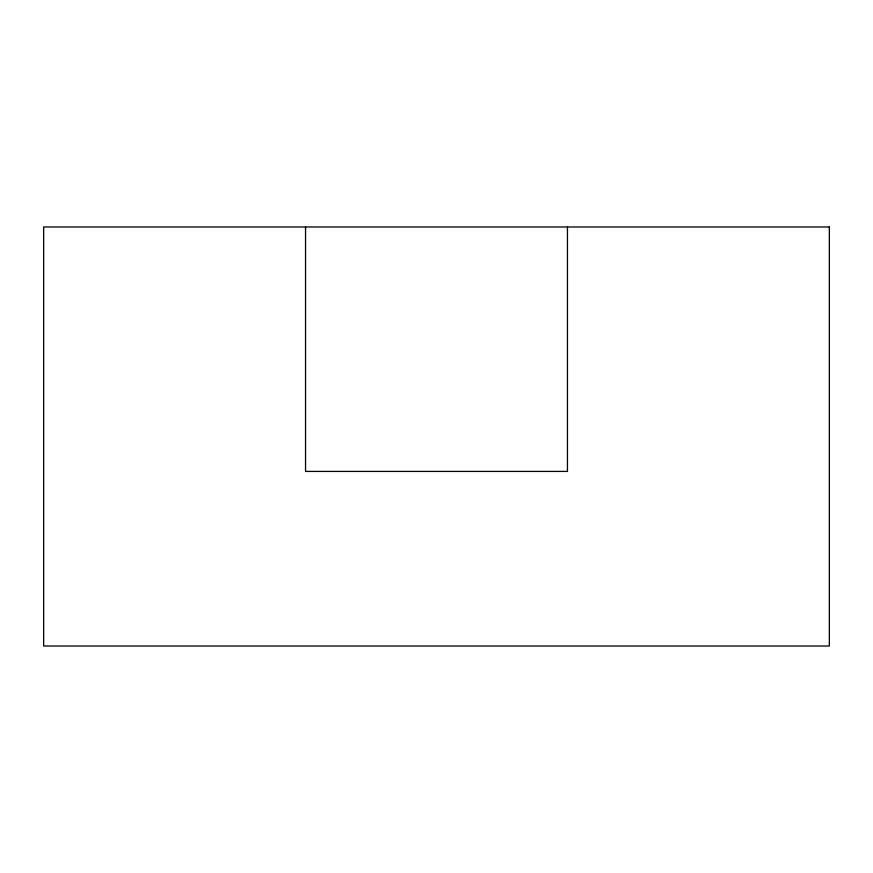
<?xml version="1.0" encoding="UTF-8"?>
<svg xmlns="http://www.w3.org/2000/svg" width="873" height="873" viewBox="0 0 873 873"><rect width="100%" height="100%" fill="white"/><g stroke="black" fill="none" stroke-linecap="round" stroke-linejoin="round"><path stroke-width="1.31" d="M567.45 226.98L567.45 471.42L305.55 471.42L305.55 226.98M829.35 226.98L43.65 226.98L43.65 646.02L829.35 646.02L829.35 226.98"/></g></svg>
